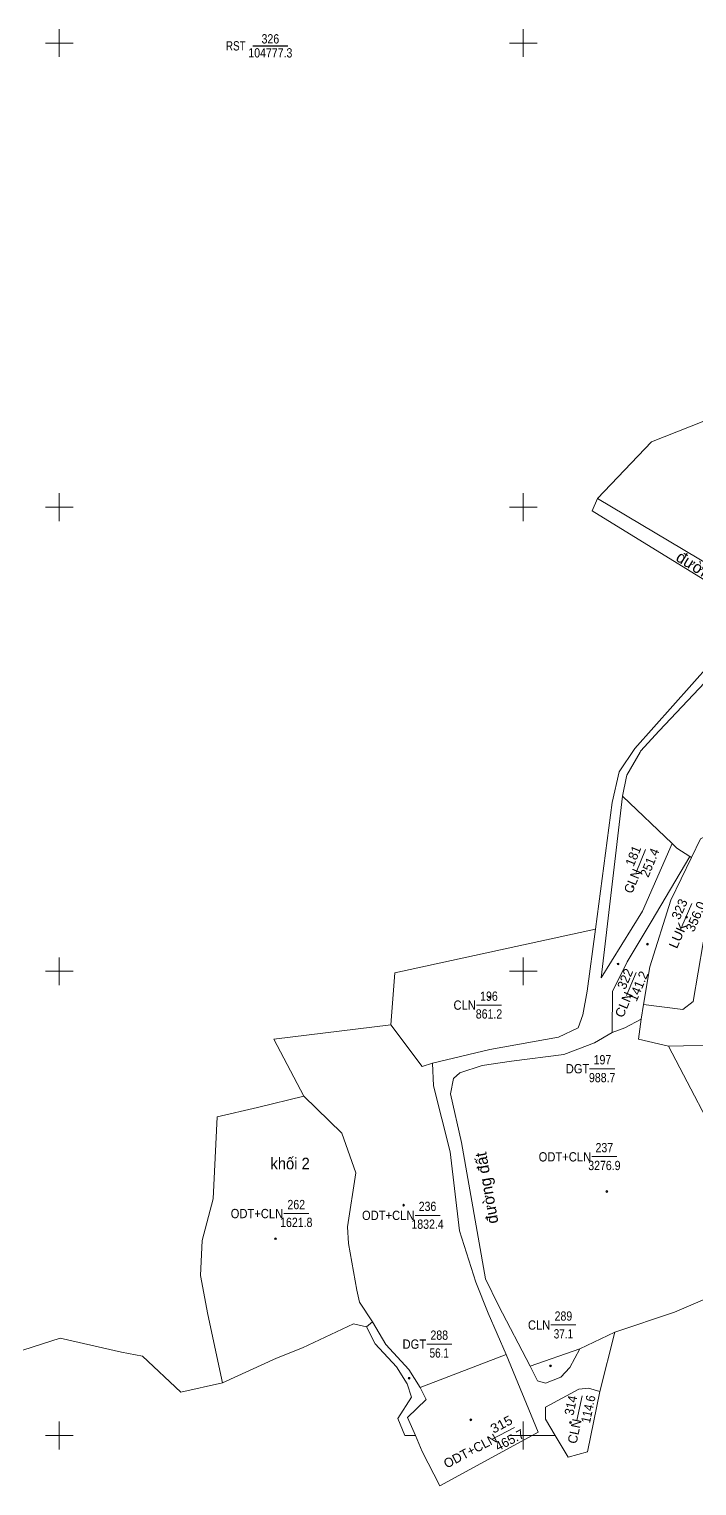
# Model space of a CAD drawing. Header units: metres. Extents: x 550890 to 551618, y 1839259 to 1840146.
# Drawn here: x 551193.5 to 551337.4, y 1839489.1 to 1839803 of the extents above; entities that cross this region are included whole.
import ezdxf
from ezdxf.enums import TextEntityAlignment as Align

# ---------------------------------------------------------------- set-up
doc = ezdxf.new("R2010")
doc.units = ezdxf.units.M
doc.header["$LTSCALE"] = 0.8
doc.header["$PDMODE"] = 32
doc.header["$PDSIZE"] = 0.4
doc.linetypes.add('DASH_DOUBLE_DOT', pattern=[9.2, 5, -1.2, 0.3, -1.2, 0.3, -1.2])
for name, color, linetype, lineweight in [('10', 7, 'Continuous', 13), ('13', 7, 'Continuous', 13), ('2', 7, 'DASH_DOUBLE_DOT', 25), ('23', 7, 'Continuous', 13), ('24', 7, 'Continuous', 13), ('63', 7, 'Continuous', 13)]:
    doc.layers.add(name, color=color, linetype=linetype, lineweight=lineweight)
doc.layers.add('4', color=7, linetype='Continuous')
doc.layers.add('48', color=7, linetype='Continuous')

msp = doc.modelspace()

# ---------------------------------------------------------------- linework, layer by layer
at = {"layer": '10'}
for p, q in [((551332.08, 1839627.53), (551321.37, 1839637.76)), ((551335.93, 1839624.72), (551336.22, 1839624.53)), ((551325.88, 1839592.87), (551325.43, 1839589.68)), ((551354.74, 1839584.43), (551331.27, 1839583.86)), ((551331.27, 1839583.86), (551345.98, 1839555.8)), ((551312.17, 1839518.64), (551301.46, 1839514.96)), ((551296.34, 1839517.44), (551277.79, 1839510.32)), ((551226.2, 1839509.3), (551235.18, 1839511.31))]:
    msp.add_line(p, q, dxfattribs=at)
for points in [[(551315.99, 1839701.89), (551327.61, 1839714.08), (551365.25, 1839728.92)], [(551321.37, 1839637.76), (551316.82, 1839598.6), (551325.68, 1839612.98), (551332.08, 1839627.53)], [(551336.22, 1839624.53), (551338.22, 1839628.57), (551343.9, 1839631.36), (551346.55, 1839630.67)], [(551325.88, 1839592.87), (551327.26, 1839600.94), (551331.79, 1839615.35), (551336.22, 1839624.53)], [(551332.08, 1839627.53), (551333.08, 1839626.57), (551335.93, 1839624.72)], [(551325.88, 1839592.87), (551334.41, 1839591.78), (551336.62, 1839593.51), (551339.86, 1839612.48)], [(551315.54, 1839609.1), (551272.29, 1839599.65), (551271.46, 1839588.45)], [(551271.46, 1839588.45), (551246.22, 1839585.41), (551252.68, 1839573.11)], [(551280.44, 1839580.22), (551278.24, 1839579.52), (551271.46, 1839588.45)], [(551325.43, 1839589.68), (551321.9, 1839587.8), (551319.18, 1839586.79)], [(551325.43, 1839589.68), (551324.81, 1839585.35), (551331.27, 1839583.86)], [(551235.18, 1839511.31), (551232.04, 1839526.04), (551230.41, 1839534.43), (551230.78, 1839542.04), (551233.17, 1839550.98), (551234.02, 1839568.62), (551242.69, 1839570.65), (551252.68, 1839573.11)], [(551252.68, 1839573.11), (551260.87, 1839565.16), (551263.94, 1839556.57), (551262.1, 1839544.96), (551262.35, 1839541.37), (551264.14, 1839531.3), (551264.72, 1839528.7), (551267.53, 1839524.48)], [(551319.71, 1839522.27), (551332.62, 1839526.6), (551345.79, 1839532.24), (551350.33, 1839536.47)], [(551176.09, 1839513.24), (551188.14, 1839517.08), (551200.2, 1839520.93), (551213.44, 1839517.94), (551217.91, 1839517.12), (551226.2, 1839509.3)], [(551235.18, 1839511.31), (551246.84, 1839516.65), (551252.39, 1839518.86), (551263.43, 1839524.02), (551266.24, 1839523.43)], [(551316.49, 1839509.45), (551313.86, 1839496.47), (551309.69, 1839495.33)]]:
    msp.add_lwpolyline(points, dxfattribs=at)
at = {"layer": '13', "lineweight": 25}
msp.add_line((551241.72, 1839799.4), (551249.29, 1839799.4), dxfattribs=at)
at = {"layer": '13'}
for p, q in [((551324.3, 1839621.26), (551326.36, 1839626.25)), ((551334.17, 1839609.69), (551336.34, 1839614.64)), ((551322.24, 1839594.79), (551324.35, 1839599.76)), ((551289.91, 1839592.72), (551295.31, 1839592.72)), ((551314.3, 1839579), (551319.7, 1839579)), ((551314.78, 1839560.07), (551320.18, 1839560.07)), ((551248.38, 1839547.81), (551253.78, 1839547.81)), ((551276.67, 1839547.42), (551282.07, 1839547.42)), ((551305.95, 1839523.8), (551311.35, 1839523.8)), ((551279.19, 1839519.67), (551284.59, 1839519.67)), ((551311.54, 1839503.23), (551312.66, 1839508.52)), ((551293.33, 1839499.17), (551298.1, 1839501.69))]:
    msp.add_line(p, q, dxfattribs=at)
for p in [(551323.57, 1839618.3), (551335.18, 1839611.69), (551326.75, 1839605.87), (551320.42, 1839601.58), (551292.72, 1839594.4), (551318.01, 1839552.55), (551274.22, 1839549.63), (551246.58, 1839542.4), (551305.87, 1839514.98), (551275.38, 1839512.32), (551288.69, 1839503.38), (551310.18, 1839502.8)]:
    msp.add_point(p, dxfattribs=at)
at = {"layer": '23'}
for p, q in [((551266.24, 1839523.43), (551267.53, 1839524.48)), ((551312.17, 1839518.64), (551319.71, 1839522.27)), ((551316.49, 1839509.45), (551319.71, 1839522.27)), ((551306.9, 1839500), (551309.69, 1839495.33))]:
    msp.add_line(p, q, dxfattribs=at)
for points in [[(551315.99, 1839701.89), (551353.29, 1839679.65), (551341.58, 1839664.79), (551329.26, 1839651.81), (551325.29, 1839647.43), (551325.17, 1839647.25), (551322.34, 1839642.25), (551322.23, 1839641.96), (551321.37, 1839637.76)], [(551315.54, 1839609.1), (551319.16, 1839636.38), (551320.63, 1839643.01), (551324.07, 1839648.01), (551340.43, 1839666.41), (551345.61, 1839672.71), (551348.13, 1839678.73), (551314.82, 1839699.19)], [(551319.18, 1839586.79), (551319.26, 1839595.65), (551322.41, 1839602.05), (551327.53, 1839610.66), (551335.93, 1839624.72)], [(551280.44, 1839580.22), (551292.82, 1839583.19), (551307.6, 1839585.83), (551311.84, 1839587.84), (551312.83, 1839590.61), (551313.77, 1839595.71), (551315.54, 1839609.1)], [(551301.46, 1839514.96), (551294.68, 1839527.99), (551291.85, 1839533.72), (551286.7, 1839563.12), (551284.32, 1839573.62), (551284.94, 1839576.91), (551286.3, 1839578.16), (551291.17, 1839579.74), (551297.48, 1839580.64), (551308.72, 1839582.11), (551315.33, 1839584.58), (551319.18, 1839586.79)], [(551296.34, 1839517.44), (551292.43, 1839526.36), (551289.78, 1839533.04), (551286.26, 1839544.06), (551284.24, 1839561.11), (551280.62, 1839575.3), (551280.44, 1839580.22)], [(551267.53, 1839524.48), (551270.38, 1839519.63), (551275.37, 1839514.2), (551277.79, 1839510.32)], [(551266.24, 1839523.43), (551268.11, 1839519.72), (551272.65, 1839514.77), (551274.99, 1839511.12), (551275.94, 1839508.26), (551272.99, 1839503.62), (551274.5, 1839500)], [(551301.46, 1839514.96), (551303.1, 1839511.78), (551304.76, 1839511.28), (551308.11, 1839512.58), (551310.02, 1839514.63), (551312.17, 1839518.64)], [(551301.95, 1839500), (551303.22, 1839500.69), (551296.34, 1839517.44)], [(551277.79, 1839510.32), (551279.07, 1839507.73), (551275.07, 1839503.85), (551276.74, 1839500)], [(551316.49, 1839509.45), (551314.02, 1839510.17), (551311.99, 1839509.95), (551304.77, 1839506.1), (551304.78, 1839503.54), (551306.9, 1839500)], [(551276.74, 1839500), (551278.24, 1839496.53), (551282.01, 1839489.14), (551301.95, 1839500)]]:
    msp.add_lwpolyline(points, dxfattribs=at)
at = {"layer": '24'}
for p, q in [((551315.99, 1839701.89), (551314.82, 1839699.19)), ((551274.5, 1839500), (551276.74, 1839500)), ((551301.95, 1839500), (551306.9, 1839500))]:
    msp.add_line(p, q, dxfattribs=at)
at = {"layer": '63'}
for p, q in [((551200, 1839797), (551200, 1839803)), ((551300, 1839797), (551300, 1839803)), ((551197, 1839800), (551203, 1839800)), ((551297, 1839800), (551303, 1839800)), ((551200, 1839697), (551200, 1839703)), ((551300, 1839697), (551300, 1839703)), ((551197, 1839700), (551203, 1839700)), ((551297, 1839700), (551303, 1839700)), ((551200, 1839597), (551200, 1839603)), ((551300, 1839597), (551300, 1839603)), ((551197, 1839600), (551203, 1839600)), ((551297, 1839600), (551303, 1839600)), ((551200, 1839497), (551200, 1839503)), ((551300, 1839497), (551300, 1839503)), ((551197, 1839500), (551203, 1839500)), ((551297, 1839500), (551303, 1839500))]:
    msp.add_line(p, q, dxfattribs=at)

# ---------------------------------------------------------------- texts
at = {"layer": '13', "width": 0.8}
msp.add_text('RST ', height=2, dxfattribs=at).set_placement((551240.77, 1839798.4), align=Align.RIGHT)
at = {"layer": '13', "width": 0.85}
for s, p in [('326', (551245.49, 1839799.91)), ('104777.3', (551245.49, 1839796.89)), ('196', (551292.6, 1839593.65)), ('197', (551317.06, 1839579.95)), ('237', (551317.47, 1839561.01)), ('262', (551251.07, 1839548.75)), ('236', (551279.36, 1839548.36)), ('289', (551308.65, 1839524.73)), ('288', (551281.89, 1839520.61))]:
    msp.add_text(s, height=2, dxfattribs=at).set_placement(p, align=Align.CENTER)
at = {"layer": '13'}
for s, rotation, p in [('181', 67.536, (551324.62, 1839624.49)), ('323', 66.348, (551334.58, 1839613)), ('322', 66.99, (551322.86, 1839597.99))]:
    msp.add_text(s, height=2, rotation=rotation, dxfattribs=at).set_placement(p, align=Align.CENTER)
for s, rotation, width, p in [('314', 78.099, 0.95, (551311.23, 1839506.27)), ('315', 27.872, 1.1, (551295.75, 1839501.51))]:
    msp.add_text(s, height=2, rotation=rotation, dxfattribs=dict(at, width=width)).set_placement(p, align=Align.CENTER)
at = {"layer": '2'}
for s, rotation, p in [('CLN', 67.536, (551325.49, 1839621.53)), ('CLN', 78.099, (551312.58, 1839503.32)), ('ODT+CLN', 27.872, (551294.61, 1839498.72))]:
    msp.add_text(s, height=2, rotation=rotation, dxfattribs=at).set_placement(p, align=Align.RIGHT)
for s, rotation, width, p in [('LUK', 66.348, 1.1, (551335.39, 1839609.97)), ('CLN', 66.99, 1.05, (551323.7, 1839595.01))]:
    msp.add_text(s, height=2, rotation=rotation, dxfattribs=dict(at, width=width)).set_placement(p, align=Align.RIGHT)
at = {"layer": '2', "width": 0.9}
for s, p in [('CLN', (551289.78, 1839591.72)), ('DGT', (551314.24, 1839578.02)), ('ODT+CLN', (551314.62, 1839559.03)), ('ODT+CLN', (551248.25, 1839546.81)), ('ODT+CLN', (551276.54, 1839546.42)), ('CLN', (551305.82, 1839522.79)), ('DGT', (551279.06, 1839518.68))]:
    msp.add_text(s, height=2, dxfattribs=at).set_placement(p, align=Align.RIGHT)
at = {"layer": '4'}
for s, rotation, width, p in [('251.4', 67.536, 0.95, (551328.17, 1839623.03)), ('114.6', 78.099, 0.9, (551314.98, 1839505.48))]:
    msp.add_text(s, height=2, rotation=rotation, dxfattribs=dict(at, width=width)).set_placement(p, align=Align.CENTER)
for s, rotation, p in [('356.0', 66.348, (551338.09, 1839611.4)), ('141.2', 66.99, (551325.71, 1839596.41)), ('465.7', 27.872, (551297.53, 1839498.11))]:
    msp.add_text(s, height=2, rotation=rotation, dxfattribs=at).set_placement(p, align=Align.CENTER)
for s, width, p in [('861.2', 0.85, (551292.61, 1839589.82)), ('988.7', 0.85, (551317, 1839576.1)), ('3276.9', 0.85, (551317.48, 1839557.17)), ('1621.8', 0.85, (551251.08, 1839544.91)), ('1832.4', 0.85, (551279.37, 1839544.52)), ('37.1', 0.8, (551308.65, 1839520.9)), ('56.1', 0.8, (551281.89, 1839516.77))]:
    msp.add_text(s, height=2, dxfattribs=dict(at, width=width)).set_placement(p, align=Align.CENTER)
at = {"layer": '48'}
for rotation, p in [(328.363, (551339.31, 1839684.52)), (99.772, (551293.33, 1839553.52))]:
    msp.add_text('đường đất', height=2.5, rotation=rotation, dxfattribs=at).set_placement(p, align=Align.CENTER)
at = {"layer": '48', "width": 0.95}
msp.add_text('khối 2', height=2.5, dxfattribs=at).set_placement((551245.51, 1839557.34))

doc.saveas('drawing.dxf')
